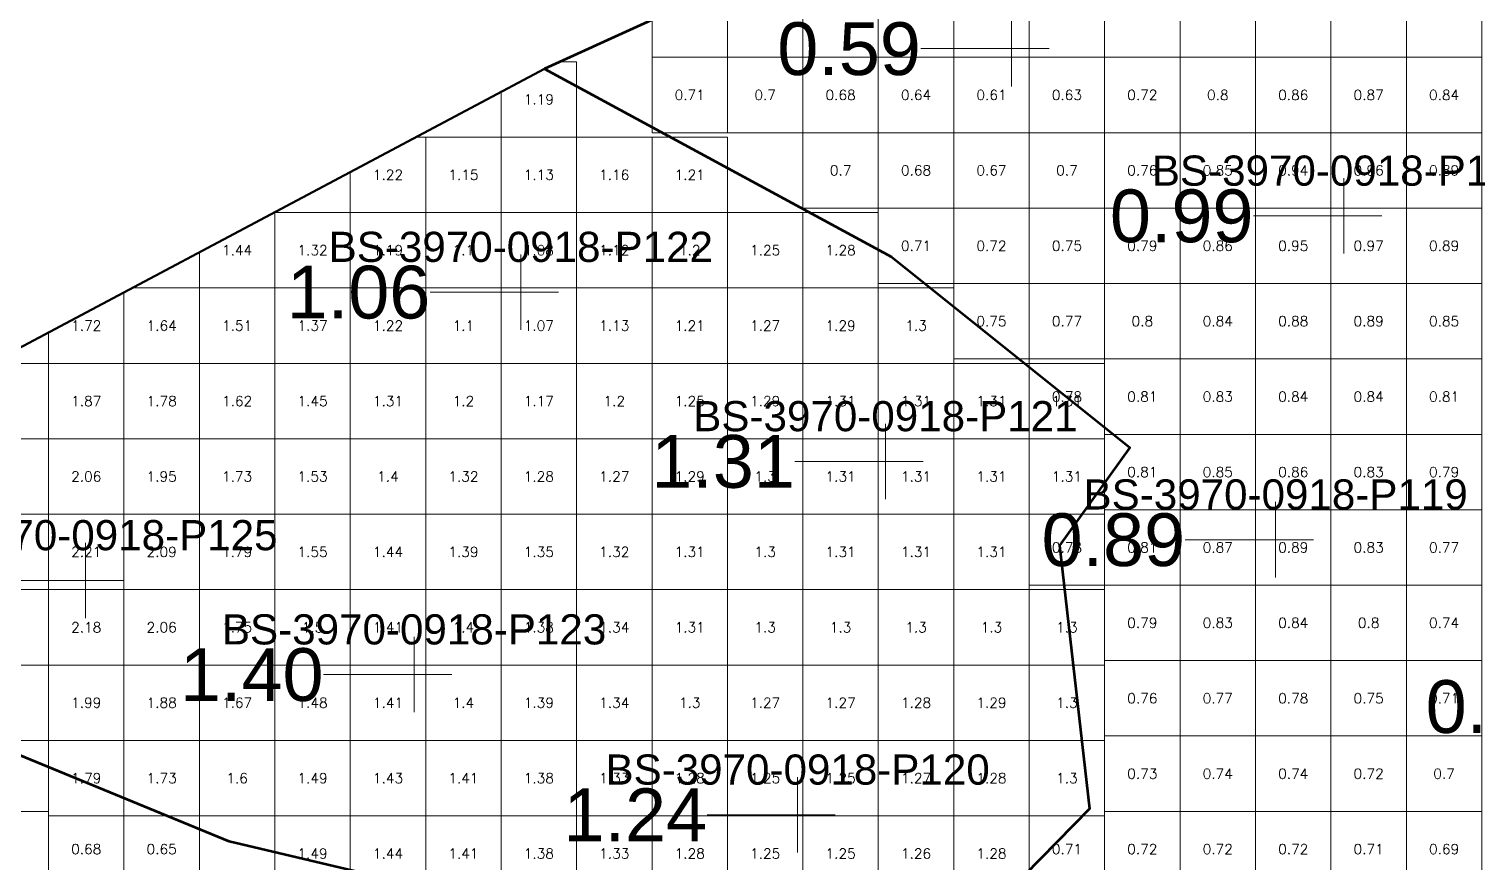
# Model space of a CAD drawing. Header units: inches. Extents: x 469759 to 470079, y 4349683 to 4349873.
# Drawn here: x 469878.04 to 469897.24, y 4349748.77 to 4349759.82 of the extents above; entities that cross this region are included whole.
import ezdxf
from ezdxf.enums import TextEntityAlignment as Align

# ---------------------------------------------------------------- set-up
doc = ezdxf.new("R2010")
doc.units = ezdxf.units.IN
doc.header["$MEASUREMENT"] = 0
for name, color, linetype, lineweight in [('点', 7, 'Continuous', 0), ('爆区方格网', 7, 'Continuous', 0), ('线条', 7, 'Continuous', 0), ('钻孔', 7, 'Continuous', 0)]:
    doc.layers.add(name, color=color, linetype=linetype, lineweight=lineweight)
doc.styles.add('3dmine_textStyle_1', font='txt.shx', dxfattribs={"height": 1, "bigfont": 'gbcbig.shx'})
doc.styles.add('3dmine_textStyle_2', font='arial.ttf', dxfattribs={"height": 1})

msp = doc.modelspace()

# ---------------------------------------------------------------- hatches: boundary and pattern name
at = {"layer": '钻孔', "linetype": 'Continuous', "lineweight": 0, "true_color": 0x00ffff, "extrusion": (0, 1, 0)}
for points in [[(-469892.068, 3959.511), (-469891.068, 3959.511), (-469891.068, 3972.511), (-469892.068, 3972.511)], [(-469896.477, 3959.593), (-469895.477, 3959.593), (-469895.477, 3972.593), (-469896.477, 3972.593)], [(-469895.571, 3959.65), (-469894.571, 3959.65), (-469894.571, 3972.65), (-469895.571, 3972.65)]]:
    msp.add_hatch(color=4, dxfattribs=at).paths.add_polyline_path(points, flags=0)
at = {"layer": '钻孔', "linetype": 'Continuous', "lineweight": 0, "true_color": 0x0000ff, "extrusion": (0, 1, 0)}
for points in [[(-469885.565, 3960.354), (-469884.565, 3960.354), (-469884.565, 3972.354), (-469885.565, 3972.354)], [(-469890.398, 3959.535), (-469889.398, 3959.535), (-469889.398, 3972.535), (-469890.398, 3972.535)], [(-469884.15, 3959.503), (-469883.15, 3959.503), (-469883.15, 3972.503), (-469884.15, 3972.503)], [(-469889.234, 3959.669), (-469888.234, 3959.669), (-469888.234, 3972.669), (-469889.234, 3972.669)]]:
    msp.add_hatch(color=5, dxfattribs=at).paths.add_polyline_path(points, flags=0)
at = {"layer": '钻孔', "linetype": 'Continuous', "lineweight": 0, "extrusion": (0, 1, 0)}
msp.add_hatch(color=5, dxfattribs=at).paths.add_polyline_path([(-469879.793, 3959.505), (-469878.793, 3959.505), (-469878.793, 3972.505), (-469879.793, 3972.505)], flags=0)

# ---------------------------------------------------------------- linework, layer by layer
at = {"color": 5, "linetype": 'Continuous', "lineweight": 53, "elevation": 3966.246}
msp.add_lwpolyline([(469900.052, 4349766.199), (469884.88, 4349759.29), (469889.478, 4349756.794), (469892.637, 4349754.266), (469891.705, 4349752.968), (469892.104, 4349749.476), (469890.375, 4349747.712), (469887.283, 4349746.98), (469882.661, 4349748.577), (469880.7, 4349749.043), (469877.541, 4349750.341)], dxfattribs=at)
at = {"color": 5, "linetype": 'Continuous', "lineweight": 50, "elevation": 3966.246}
msp.add_lwpolyline([(469863.277, 4349745.916), (469865.372, 4349742.59), (469870.758, 4349742.39), (469875.513, 4349745.185), (469875.059, 4349748.364), (469877.541, 4349750.341), (469880.7, 4349749.043), (469882.661, 4349748.577), (469887.283, 4349746.98), (469890.375, 4349747.712), (469892.104, 4349749.476), (469891.705, 4349752.968), (469892.637, 4349754.266), (469889.478, 4349756.794), (469884.88, 4349759.29), (469865.757, 4349749.122), (469863.277, 4349745.916)], dxfattribs=at)
at = {"layer": '点', "color": 138, "linetype": 'Continuous', "lineweight": 0, "true_color": 0x004c4c}
for points, elevation in [([(469891.068, 4349759.056), (469891.068, 4349760.056)], 3972.511), ([(469891.568, 4349759.556), (469890.568, 4349759.556)], 3972.511), ([(469895.477, 4349756.839), (469895.477, 4349757.839)], 3972.593), ([(469895.977, 4349757.339), (469894.977, 4349757.339)], 3972.593), ([(469884.565, 4349755.828), (469884.565, 4349756.828)], 3972.354), ([(469885.065, 4349756.328), (469884.065, 4349756.328)], 3972.354), ([(469889.398, 4349753.583), (469889.398, 4349754.583)], 3972.535), ([(469889.898, 4349754.083), (469888.898, 4349754.083)], 3972.535), ([(469894.571, 4349752.545), (469894.571, 4349753.545)], 3972.65), ([(469895.071, 4349753.045), (469894.071, 4349753.045)], 3972.65), ([(469883.15, 4349750.756), (469883.15, 4349751.756)], 3972.503), ([(469883.65, 4349751.256), (469882.65, 4349751.256)], 3972.503), ([(469888.234, 4349748.897), (469888.234, 4349749.897)], 3972.669), ([(469888.734, 4349749.397), (469887.734, 4349749.397)], 3972.669)]:
    msp.add_lwpolyline(points, dxfattribs=dict(at, elevation=elevation))
at = {"layer": '点', "color": 5, "linetype": 'Continuous', "lineweight": 0, "elevation": 3972.505}
for points in [[(469878.793, 4349752.005), (469878.793, 4349753.005)], [(469879.293, 4349752.505), (469878.293, 4349752.505)]]:
    msp.add_lwpolyline(points, dxfattribs=at)
at = {"layer": '爆区方格网', "color": 4, "linetype": 'Continuous', "lineweight": 0, "true_color": 0x00ffff, "elevation": 3972.193}
for points in [[(469887.304, 4349759.442), (469886.304, 4349759.442), (469886.304, 4349759.938), (469887.304, 4349760.394), (469887.304, 4349759.442)], [(469888.304, 4349759.442), (469887.304, 4349759.442), (469887.304, 4349760.394), (469887.409, 4349760.442), (469888.304, 4349760.442), (469888.304, 4349759.442)], [(469889.304, 4349759.442), (469888.304, 4349759.442), (469888.304, 4349760.442), (469889.304, 4349760.442), (469889.304, 4349759.442)], [(469890.304, 4349759.442), (469889.304, 4349759.442), (469889.304, 4349760.442), (469890.304, 4349760.442), (469890.304, 4349759.442)], [(469891.304, 4349759.442), (469890.304, 4349759.442), (469890.304, 4349760.442), (469891.304, 4349760.442), (469891.304, 4349759.442)], [(469892.304, 4349759.442), (469891.304, 4349759.442), (469891.304, 4349760.442), (469892.304, 4349760.442), (469892.304, 4349759.442)], [(469893.304, 4349759.442), (469892.304, 4349759.442), (469892.304, 4349760.442), (469893.304, 4349760.442), (469893.304, 4349759.442)], [(469894.304, 4349759.442), (469893.304, 4349759.442), (469893.304, 4349760.442), (469894.304, 4349760.442), (469894.304, 4349759.442)], [(469895.304, 4349759.442), (469894.304, 4349759.442), (469894.304, 4349760.442), (469895.304, 4349760.442), (469895.304, 4349759.442)], [(469896.304, 4349759.442), (469895.304, 4349759.442), (469895.304, 4349760.442), (469896.304, 4349760.442), (469896.304, 4349759.442)], [(469897.304, 4349759.442), (469896.304, 4349759.442), (469896.304, 4349760.442), (469897.304, 4349760.442), (469897.304, 4349759.442)], [(469887.304, 4349758.442), (469886.304, 4349758.442), (469886.304, 4349759.442), (469887.304, 4349759.442), (469887.304, 4349758.442)], [(469888.304, 4349758.442), (469887.304, 4349758.442), (469887.304, 4349759.442), (469888.304, 4349759.442), (469888.304, 4349758.442)], [(469889.304, 4349758.442), (469888.304, 4349758.442), (469888.304, 4349759.442), (469889.304, 4349759.442), (469889.304, 4349758.442)], [(469890.304, 4349758.442), (469889.304, 4349758.442), (469889.304, 4349759.442), (469890.304, 4349759.442), (469890.304, 4349758.442)], [(469891.304, 4349758.442), (469890.304, 4349758.442), (469890.304, 4349759.442), (469891.304, 4349759.442), (469891.304, 4349758.442)], [(469892.304, 4349758.442), (469891.304, 4349758.442), (469891.304, 4349759.442), (469892.304, 4349759.442), (469892.304, 4349758.442)], [(469893.304, 4349758.442), (469892.304, 4349758.442), (469892.304, 4349759.442), (469893.304, 4349759.442), (469893.304, 4349758.442)], [(469894.304, 4349758.442), (469893.304, 4349758.442), (469893.304, 4349759.442), (469894.304, 4349759.442), (469894.304, 4349758.442)], [(469895.304, 4349758.442), (469894.304, 4349758.442), (469894.304, 4349759.442), (469895.304, 4349759.442), (469895.304, 4349758.442)], [(469896.304, 4349758.442), (469895.304, 4349758.442), (469895.304, 4349759.442), (469896.304, 4349759.442), (469896.304, 4349758.442)], [(469897.304, 4349758.442), (469896.304, 4349758.442), (469896.304, 4349759.442), (469897.304, 4349759.442), (469897.304, 4349758.442)], [(469889.304, 4349757.442), (469888.304, 4349757.442), (469888.304, 4349758.442), (469889.304, 4349758.442), (469889.304, 4349757.442)], [(469890.304, 4349757.442), (469889.304, 4349757.442), (469889.304, 4349758.442), (469890.304, 4349758.442), (469890.304, 4349757.442)], [(469891.304, 4349757.442), (469890.304, 4349757.442), (469890.304, 4349758.442), (469891.304, 4349758.442), (469891.304, 4349757.442)], [(469892.304, 4349757.442), (469891.304, 4349757.442), (469891.304, 4349758.442), (469892.304, 4349758.442), (469892.304, 4349757.442)], [(469893.304, 4349757.442), (469892.304, 4349757.442), (469892.304, 4349758.442), (469893.304, 4349758.442), (469893.304, 4349757.442)], [(469894.304, 4349757.442), (469893.304, 4349757.442), (469893.304, 4349758.442), (469894.304, 4349758.442), (469894.304, 4349757.442)], [(469895.304, 4349757.442), (469894.304, 4349757.442), (469894.304, 4349758.442), (469895.304, 4349758.442), (469895.304, 4349757.442)], [(469896.304, 4349757.442), (469895.304, 4349757.442), (469895.304, 4349758.442), (469896.304, 4349758.442), (469896.304, 4349757.442)], [(469897.304, 4349757.442), (469896.304, 4349757.442), (469896.304, 4349758.442), (469897.304, 4349758.442), (469897.304, 4349757.442)], [(469890.304, 4349756.442), (469889.304, 4349756.442), (469889.304, 4349757.442), (469890.304, 4349757.442), (469890.304, 4349756.442)], [(469891.304, 4349756.442), (469890.304, 4349756.442), (469890.304, 4349757.442), (469891.304, 4349757.442), (469891.304, 4349756.442)], [(469892.304, 4349756.442), (469891.304, 4349756.442), (469891.304, 4349757.442), (469892.304, 4349757.442), (469892.304, 4349756.442)], [(469893.304, 4349756.442), (469892.304, 4349756.442), (469892.304, 4349757.442), (469893.304, 4349757.442), (469893.304, 4349756.442)], [(469894.304, 4349756.442), (469893.304, 4349756.442), (469893.304, 4349757.442), (469894.304, 4349757.442), (469894.304, 4349756.442)], [(469895.304, 4349756.442), (469894.304, 4349756.442), (469894.304, 4349757.442), (469895.304, 4349757.442), (469895.304, 4349756.442)], [(469896.304, 4349756.442), (469895.304, 4349756.442), (469895.304, 4349757.442), (469896.304, 4349757.442), (469896.304, 4349756.442)], [(469897.304, 4349756.442), (469896.304, 4349756.442), (469896.304, 4349757.442), (469897.304, 4349757.442), (469897.304, 4349756.442)], [(469891.304, 4349755.442), (469890.304, 4349755.442), (469890.304, 4349756.442), (469891.304, 4349756.442), (469891.304, 4349755.442)], [(469892.304, 4349755.442), (469891.304, 4349755.442), (469891.304, 4349756.442), (469892.304, 4349756.442), (469892.304, 4349755.442)], [(469893.304, 4349755.442), (469892.304, 4349755.442), (469892.304, 4349756.442), (469893.304, 4349756.442), (469893.304, 4349755.442)], [(469894.304, 4349755.442), (469893.304, 4349755.442), (469893.304, 4349756.442), (469894.304, 4349756.442), (469894.304, 4349755.442)], [(469895.304, 4349755.442), (469894.304, 4349755.442), (469894.304, 4349756.442), (469895.304, 4349756.442), (469895.304, 4349755.442)], [(469896.304, 4349755.442), (469895.304, 4349755.442), (469895.304, 4349756.442), (469896.304, 4349756.442), (469896.304, 4349755.442)], [(469897.304, 4349755.442), (469896.304, 4349755.442), (469896.304, 4349756.442), (469897.304, 4349756.442), (469897.304, 4349755.442)], [(469892.304, 4349755.383), (469891.304, 4349755.383), (469891.304, 4349755.442), (469892.304, 4349755.442), (469892.304, 4349755.383)], [(469893.304, 4349754.442), (469892.304, 4349754.442), (469892.304, 4349755.442), (469893.304, 4349755.442), (469893.304, 4349754.442)], [(469894.304, 4349754.442), (469893.304, 4349754.442), (469893.304, 4349755.442), (469894.304, 4349755.442), (469894.304, 4349754.442)], [(469895.304, 4349754.442), (469894.304, 4349754.442), (469894.304, 4349755.442), (469895.304, 4349755.442), (469895.304, 4349754.442)], [(469896.304, 4349754.442), (469895.304, 4349754.442), (469895.304, 4349755.442), (469896.304, 4349755.442), (469896.304, 4349754.442)], [(469897.304, 4349754.442), (469896.304, 4349754.442), (469896.304, 4349755.442), (469897.304, 4349755.442), (469897.304, 4349754.442)], [(469893.304, 4349753.442), (469892.304, 4349753.442), (469892.304, 4349754.383), (469892.304, 4349754.442), (469893.304, 4349754.442), (469893.304, 4349753.442)], [(469894.304, 4349753.442), (469893.304, 4349753.442), (469893.304, 4349754.442), (469894.304, 4349754.442), (469894.304, 4349753.442)], [(469895.304, 4349753.442), (469894.304, 4349753.442), (469894.304, 4349754.442), (469895.304, 4349754.442), (469895.304, 4349753.442)], [(469896.304, 4349753.442), (469895.304, 4349753.442), (469895.304, 4349754.442), (469896.304, 4349754.442), (469896.304, 4349753.442)], [(469897.304, 4349753.442), (469896.304, 4349753.442), (469896.304, 4349754.442), (469897.304, 4349754.442), (469897.304, 4349753.442)], [(469893.304, 4349752.442), (469892.304, 4349752.442), (469892.304, 4349753.383), (469892.304, 4349753.442), (469893.304, 4349753.442), (469893.304, 4349752.442)], [(469894.304, 4349752.442), (469893.304, 4349752.442), (469893.304, 4349753.442), (469894.304, 4349753.442), (469894.304, 4349752.442)], [(469895.304, 4349752.442), (469894.304, 4349752.442), (469894.304, 4349753.442), (469895.304, 4349753.442), (469895.304, 4349752.442)], [(469896.304, 4349752.442), (469895.304, 4349752.442), (469895.304, 4349753.442), (469896.304, 4349753.442), (469896.304, 4349752.442)], [(469897.304, 4349752.442), (469896.304, 4349752.442), (469896.304, 4349753.442), (469897.304, 4349753.442), (469897.304, 4349752.442)], [(469892.304, 4349752.442), (469891.304, 4349752.442), (469891.304, 4349753.383), (469892.304, 4349753.383), (469892.304, 4349752.442)], [(469893.304, 4349751.442), (469892.304, 4349751.442), (469892.304, 4349752.442), (469893.304, 4349752.442), (469893.304, 4349751.442)], [(469894.304, 4349751.442), (469893.304, 4349751.442), (469893.304, 4349752.442), (469894.304, 4349752.442), (469894.304, 4349751.442)], [(469895.304, 4349751.442), (469894.304, 4349751.442), (469894.304, 4349752.442), (469895.304, 4349752.442), (469895.304, 4349751.442)], [(469896.304, 4349751.442), (469895.304, 4349751.442), (469895.304, 4349752.442), (469896.304, 4349752.442), (469896.304, 4349751.442)], [(469897.304, 4349751.442), (469896.304, 4349751.442), (469896.304, 4349752.442), (469897.304, 4349752.442), (469897.304, 4349751.442)], [(469893.304, 4349750.442), (469892.304, 4349750.442), (469892.304, 4349751.383), (469892.304, 4349751.442), (469893.304, 4349751.442), (469893.304, 4349750.442)], [(469894.304, 4349750.442), (469893.304, 4349750.442), (469893.304, 4349751.442), (469894.304, 4349751.442), (469894.304, 4349750.442)], [(469895.304, 4349750.442), (469894.304, 4349750.442), (469894.304, 4349751.442), (469895.304, 4349751.442), (469895.304, 4349750.442)], [(469896.304, 4349750.442), (469895.304, 4349750.442), (469895.304, 4349751.442), (469896.304, 4349751.442), (469896.304, 4349750.442)], [(469897.304, 4349750.442), (469896.304, 4349750.442), (469896.304, 4349751.442), (469897.304, 4349751.442), (469897.304, 4349750.442)], [(469893.304, 4349749.442), (469892.304, 4349749.442), (469892.304, 4349750.383), (469892.304, 4349750.442), (469893.304, 4349750.442), (469893.304, 4349749.442)], [(469894.304, 4349749.442), (469893.304, 4349749.442), (469893.304, 4349750.442), (469894.304, 4349750.442), (469894.304, 4349749.442)], [(469895.304, 4349749.442), (469894.304, 4349749.442), (469894.304, 4349750.442), (469895.304, 4349750.442), (469895.304, 4349749.442)], [(469896.304, 4349749.442), (469895.304, 4349749.442), (469895.304, 4349750.442), (469896.304, 4349750.442), (469896.304, 4349749.442)], [(469897.304, 4349749.442), (469896.304, 4349749.442), (469896.304, 4349750.442), (469897.304, 4349750.442), (469897.304, 4349749.442)], [(469892.304, 4349748.442), (469891.304, 4349748.442), (469891.304, 4349749.383), (469892.304, 4349749.383), (469892.304, 4349748.442)], [(469893.304, 4349748.442), (469892.304, 4349748.442), (469892.304, 4349749.383), (469892.304, 4349749.442), (469893.304, 4349749.442), (469893.304, 4349748.442)], [(469894.304, 4349748.442), (469893.304, 4349748.442), (469893.304, 4349749.442), (469894.304, 4349749.442), (469894.304, 4349748.442)], [(469895.304, 4349748.442), (469894.304, 4349748.442), (469894.304, 4349749.442), (469895.304, 4349749.442), (469895.304, 4349748.442)], [(469896.304, 4349748.442), (469895.304, 4349748.442), (469895.304, 4349749.442), (469896.304, 4349749.442), (469896.304, 4349748.442)], [(469897.304, 4349748.442), (469896.304, 4349748.442), (469896.304, 4349749.442), (469897.304, 4349749.442), (469897.304, 4349748.442)]]:
    msp.add_lwpolyline(points, dxfattribs=at)
at = {"layer": '爆区方格网', "color": 5, "linetype": 'Continuous', "lineweight": 0, "true_color": 0x0000ff, "elevation": 3972.334}
for points in [[(469885.304, 4349758.383), (469884.304, 4349758.383), (469884.304, 4349758.984), (469884.88, 4349759.29), (469885.084, 4349759.383), (469885.304, 4349759.383), (469885.304, 4349758.383)], [(469883.304, 4349757.383), (469882.304, 4349757.383), (469882.304, 4349757.92), (469883.174, 4349758.383), (469883.304, 4349758.383), (469883.304, 4349757.383)], [(469884.304, 4349757.383), (469883.304, 4349757.383), (469883.304, 4349758.383), (469884.304, 4349758.383), (469884.304, 4349757.383)], [(469885.304, 4349757.383), (469884.304, 4349757.383), (469884.304, 4349758.383), (469885.304, 4349758.383), (469885.304, 4349757.383)], [(469886.304, 4349757.383), (469885.304, 4349757.383), (469885.304, 4349758.383), (469886.304, 4349758.383), (469886.304, 4349757.383)], [(469887.304, 4349757.383), (469886.304, 4349757.383), (469886.304, 4349758.383), (469887.304, 4349758.383), (469887.304, 4349757.383)], [(469881.304, 4349756.383), (469880.304, 4349756.383), (469880.304, 4349756.857), (469881.293, 4349757.383), (469881.304, 4349757.383), (469881.304, 4349756.383)], [(469882.304, 4349756.383), (469881.304, 4349756.383), (469881.304, 4349757.383), (469882.304, 4349757.383), (469882.304, 4349756.383)], [(469883.304, 4349756.383), (469882.304, 4349756.383), (469882.304, 4349757.383), (469883.304, 4349757.383), (469883.304, 4349756.383)], [(469884.304, 4349756.383), (469883.304, 4349756.383), (469883.304, 4349757.383), (469884.304, 4349757.383), (469884.304, 4349756.383)], [(469885.304, 4349756.383), (469884.304, 4349756.383), (469884.304, 4349757.383), (469885.304, 4349757.383), (469885.304, 4349756.383)], [(469886.304, 4349756.383), (469885.304, 4349756.383), (469885.304, 4349757.383), (469886.304, 4349757.383), (469886.304, 4349756.383)], [(469887.304, 4349756.383), (469886.304, 4349756.383), (469886.304, 4349757.383), (469887.304, 4349757.383), (469887.304, 4349756.383)], [(469888.304, 4349756.383), (469887.304, 4349756.383), (469887.304, 4349757.383), (469888.304, 4349757.383), (469888.304, 4349756.383)], [(469889.304, 4349756.383), (469888.304, 4349756.383), (469888.304, 4349757.383), (469889.304, 4349757.383), (469889.304, 4349756.383)], [(469882.304, 4349755.383), (469881.304, 4349755.383), (469881.304, 4349756.383), (469882.304, 4349756.383), (469882.304, 4349755.383)], [(469883.304, 4349755.383), (469882.304, 4349755.383), (469882.304, 4349756.383), (469883.304, 4349756.383), (469883.304, 4349755.383)], [(469884.304, 4349755.383), (469883.304, 4349755.383), (469883.304, 4349756.383), (469884.304, 4349756.383), (469884.304, 4349755.383)], [(469885.304, 4349755.383), (469884.304, 4349755.383), (469884.304, 4349756.383), (469885.304, 4349756.383), (469885.304, 4349755.383)], [(469886.304, 4349755.383), (469885.304, 4349755.383), (469885.304, 4349756.383), (469886.304, 4349756.383), (469886.304, 4349755.383)], [(469887.304, 4349755.383), (469886.304, 4349755.383), (469886.304, 4349756.383), (469887.304, 4349756.383), (469887.304, 4349755.383)], [(469888.304, 4349755.383), (469887.304, 4349755.383), (469887.304, 4349756.383), (469888.304, 4349756.383), (469888.304, 4349755.383)], [(469889.304, 4349755.383), (469888.304, 4349755.383), (469888.304, 4349756.383), (469889.304, 4349756.383), (469889.304, 4349755.383)], [(469890.304, 4349755.383), (469889.304, 4349755.383), (469889.304, 4349756.383), (469890.304, 4349756.383), (469890.304, 4349755.383)], [(469884.304, 4349754.383), (469883.304, 4349754.383), (469883.304, 4349755.383), (469884.304, 4349755.383), (469884.304, 4349754.383)], [(469885.304, 4349754.383), (469884.304, 4349754.383), (469884.304, 4349755.383), (469885.304, 4349755.383), (469885.304, 4349754.383)], [(469886.304, 4349754.383), (469885.304, 4349754.383), (469885.304, 4349755.383), (469886.304, 4349755.383), (469886.304, 4349754.383)], [(469887.304, 4349754.383), (469886.304, 4349754.383), (469886.304, 4349755.383), (469887.304, 4349755.383), (469887.304, 4349754.383)], [(469888.304, 4349754.383), (469887.304, 4349754.383), (469887.304, 4349755.383), (469888.304, 4349755.383), (469888.304, 4349754.383)], [(469889.304, 4349754.383), (469888.304, 4349754.383), (469888.304, 4349755.383), (469889.304, 4349755.383), (469889.304, 4349754.383)], [(469890.304, 4349754.383), (469889.304, 4349754.383), (469889.304, 4349755.383), (469890.304, 4349755.383), (469890.304, 4349754.383)], [(469891.304, 4349754.383), (469890.304, 4349754.383), (469890.304, 4349755.383), (469891.304, 4349755.383), (469891.304, 4349754.383)], [(469892.304, 4349754.383), (469891.304, 4349754.383), (469891.304, 4349755.383), (469892.304, 4349755.383), (469892.304, 4349754.383)], [(469884.304, 4349753.383), (469883.304, 4349753.383), (469883.304, 4349754.383), (469884.304, 4349754.383), (469884.304, 4349753.383)], [(469885.304, 4349753.383), (469884.304, 4349753.383), (469884.304, 4349754.383), (469885.304, 4349754.383), (469885.304, 4349753.383)], [(469886.304, 4349753.383), (469885.304, 4349753.383), (469885.304, 4349754.383), (469886.304, 4349754.383), (469886.304, 4349753.383)], [(469887.304, 4349753.383), (469886.304, 4349753.383), (469886.304, 4349754.383), (469887.304, 4349754.383), (469887.304, 4349753.383)], [(469888.304, 4349753.383), (469887.304, 4349753.383), (469887.304, 4349754.383), (469888.304, 4349754.383), (469888.304, 4349753.383)], [(469889.304, 4349753.383), (469888.304, 4349753.383), (469888.304, 4349754.383), (469889.304, 4349754.383), (469889.304, 4349753.383)], [(469890.304, 4349753.383), (469889.304, 4349753.383), (469889.304, 4349754.383), (469890.304, 4349754.383), (469890.304, 4349753.383)], [(469891.304, 4349753.383), (469890.304, 4349753.383), (469890.304, 4349754.383), (469891.304, 4349754.383), (469891.304, 4349753.383)], [(469892.304, 4349753.383), (469891.304, 4349753.383), (469891.304, 4349754.383), (469892.304, 4349754.383), (469892.304, 4349753.383)], [(469884.304, 4349752.383), (469883.304, 4349752.383), (469883.304, 4349753.383), (469884.304, 4349753.383), (469884.304, 4349752.383)], [(469885.304, 4349752.383), (469884.304, 4349752.383), (469884.304, 4349753.383), (469885.304, 4349753.383), (469885.304, 4349752.383)], [(469886.304, 4349752.383), (469885.304, 4349752.383), (469885.304, 4349753.383), (469886.304, 4349753.383), (469886.304, 4349752.383)], [(469887.304, 4349752.383), (469886.304, 4349752.383), (469886.304, 4349753.383), (469887.304, 4349753.383), (469887.304, 4349752.383)], [(469888.304, 4349752.383), (469887.304, 4349752.383), (469887.304, 4349753.383), (469888.304, 4349753.383), (469888.304, 4349752.383)], [(469889.304, 4349752.383), (469888.304, 4349752.383), (469888.304, 4349753.383), (469889.304, 4349753.383), (469889.304, 4349752.383)], [(469890.304, 4349752.383), (469889.304, 4349752.383), (469889.304, 4349753.383), (469890.304, 4349753.383), (469890.304, 4349752.383)], [(469891.304, 4349752.383), (469890.304, 4349752.383), (469890.304, 4349753.383), (469891.304, 4349753.383), (469891.304, 4349752.383)], [(469884.304, 4349751.383), (469883.304, 4349751.383), (469883.304, 4349752.383), (469884.304, 4349752.383), (469884.304, 4349751.383)], [(469885.304, 4349751.383), (469884.304, 4349751.383), (469884.304, 4349752.383), (469885.304, 4349752.383), (469885.304, 4349751.383)], [(469886.304, 4349751.383), (469885.304, 4349751.383), (469885.304, 4349752.383), (469886.304, 4349752.383), (469886.304, 4349751.383)], [(469887.304, 4349751.383), (469886.304, 4349751.383), (469886.304, 4349752.383), (469887.304, 4349752.383), (469887.304, 4349751.383)], [(469888.304, 4349751.383), (469887.304, 4349751.383), (469887.304, 4349752.383), (469888.304, 4349752.383), (469888.304, 4349751.383)], [(469889.304, 4349751.383), (469888.304, 4349751.383), (469888.304, 4349752.383), (469889.304, 4349752.383), (469889.304, 4349751.383)], [(469890.304, 4349751.383), (469889.304, 4349751.383), (469889.304, 4349752.383), (469890.304, 4349752.383), (469890.304, 4349751.383)], [(469891.304, 4349751.383), (469890.304, 4349751.383), (469890.304, 4349752.383), (469891.304, 4349752.383), (469891.304, 4349751.383)], [(469892.304, 4349751.383), (469891.304, 4349751.383), (469891.304, 4349752.383), (469892.304, 4349752.383), (469892.304, 4349751.383)], [(469883.304, 4349750.383), (469882.304, 4349750.383), (469882.304, 4349751.383), (469883.304, 4349751.383), (469883.304, 4349750.383)], [(469884.304, 4349750.383), (469883.304, 4349750.383), (469883.304, 4349751.383), (469884.304, 4349751.383), (469884.304, 4349750.383)], [(469885.304, 4349750.383), (469884.304, 4349750.383), (469884.304, 4349751.383), (469885.304, 4349751.383), (469885.304, 4349750.383)], [(469886.304, 4349750.383), (469885.304, 4349750.383), (469885.304, 4349751.383), (469886.304, 4349751.383), (469886.304, 4349750.383)], [(469887.304, 4349750.383), (469886.304, 4349750.383), (469886.304, 4349751.383), (469887.304, 4349751.383), (469887.304, 4349750.383)], [(469888.304, 4349750.383), (469887.304, 4349750.383), (469887.304, 4349751.383), (469888.304, 4349751.383), (469888.304, 4349750.383)], [(469889.304, 4349750.383), (469888.304, 4349750.383), (469888.304, 4349751.383), (469889.304, 4349751.383), (469889.304, 4349750.383)], [(469890.304, 4349750.383), (469889.304, 4349750.383), (469889.304, 4349751.383), (469890.304, 4349751.383), (469890.304, 4349750.383)], [(469891.304, 4349750.383), (469890.304, 4349750.383), (469890.304, 4349751.383), (469891.304, 4349751.383), (469891.304, 4349750.383)], [(469892.304, 4349750.383), (469891.304, 4349750.383), (469891.304, 4349751.383), (469892.304, 4349751.383), (469892.304, 4349750.383)], [(469883.304, 4349749.383), (469882.304, 4349749.383), (469882.304, 4349750.383), (469883.304, 4349750.383), (469883.304, 4349749.383)], [(469884.304, 4349749.383), (469883.304, 4349749.383), (469883.304, 4349750.383), (469884.304, 4349750.383), (469884.304, 4349749.383)], [(469885.304, 4349749.383), (469884.304, 4349749.383), (469884.304, 4349750.383), (469885.304, 4349750.383), (469885.304, 4349749.383)], [(469886.304, 4349749.383), (469885.304, 4349749.383), (469885.304, 4349750.383), (469886.304, 4349750.383), (469886.304, 4349749.383)], [(469887.304, 4349749.383), (469886.304, 4349749.383), (469886.304, 4349750.383), (469887.304, 4349750.383), (469887.304, 4349749.383)], [(469888.304, 4349749.383), (469887.304, 4349749.383), (469887.304, 4349750.383), (469888.304, 4349750.383), (469888.304, 4349749.383)], [(469889.304, 4349749.383), (469888.304, 4349749.383), (469888.304, 4349750.383), (469889.304, 4349750.383), (469889.304, 4349749.383)], [(469890.304, 4349749.383), (469889.304, 4349749.383), (469889.304, 4349750.383), (469890.304, 4349750.383), (469890.304, 4349749.383)], [(469891.304, 4349749.383), (469890.304, 4349749.383), (469890.304, 4349750.383), (469891.304, 4349750.383), (469891.304, 4349749.383)], [(469892.304, 4349749.383), (469891.304, 4349749.383), (469891.304, 4349750.383), (469892.304, 4349750.383), (469892.304, 4349749.383)], [(469883.304, 4349748.383), (469882.304, 4349748.383), (469882.304, 4349749.383), (469883.304, 4349749.383), (469883.304, 4349748.383)], [(469884.304, 4349748.383), (469883.304, 4349748.383), (469883.304, 4349749.383), (469884.304, 4349749.383), (469884.304, 4349748.383)], [(469885.304, 4349748.383), (469884.304, 4349748.383), (469884.304, 4349749.383), (469885.304, 4349749.383), (469885.304, 4349748.383)], [(469886.304, 4349748.383), (469885.304, 4349748.383), (469885.304, 4349749.383), (469886.304, 4349749.383), (469886.304, 4349748.383)], [(469887.304, 4349748.383), (469886.304, 4349748.383), (469886.304, 4349749.383), (469887.304, 4349749.383), (469887.304, 4349748.383)], [(469888.304, 4349748.383), (469887.304, 4349748.383), (469887.304, 4349749.383), (469888.304, 4349749.383), (469888.304, 4349748.383)], [(469889.304, 4349748.383), (469888.304, 4349748.383), (469888.304, 4349749.383), (469889.304, 4349749.383), (469889.304, 4349748.383)], [(469890.304, 4349748.383), (469889.304, 4349748.383), (469889.304, 4349749.383), (469890.304, 4349749.383), (469890.304, 4349748.383)], [(469891.304, 4349748.383), (469890.304, 4349748.383), (469890.304, 4349749.383), (469891.304, 4349749.383), (469891.304, 4349748.383)]]:
    msp.add_lwpolyline(points, dxfattribs=at)
at = {"layer": '爆区方格网', "color": 5, "linetype": 'Continuous', "lineweight": 0}
for points, elevation in [([(469879.304, 4349755.383), (469878.304, 4349755.383), (469878.304, 4349755.793), (469879.304, 4349756.325), (469879.304, 4349755.383)], 3972.334), ([(469880.304, 4349755.383), (469879.304, 4349755.383), (469879.304, 4349756.325), (469879.412, 4349756.383), (469880.304, 4349756.383), (469880.304, 4349755.383)], 3972.334), ([(469881.304, 4349755.383), (469880.304, 4349755.383), (469880.304, 4349756.383), (469881.304, 4349756.383), (469881.304, 4349755.383)], 3972.334), ([(469878.304, 4349754.383), (469877.304, 4349754.383), (469877.304, 4349755.262), (469877.532, 4349755.383), (469878.304, 4349755.383), (469878.304, 4349754.383)], 3972.334), ([(469879.304, 4349754.383), (469878.304, 4349754.383), (469878.304, 4349755.383), (469879.304, 4349755.383), (469879.304, 4349754.383)], 3972.334), ([(469880.304, 4349754.383), (469879.304, 4349754.383), (469879.304, 4349755.383), (469880.304, 4349755.383), (469880.304, 4349754.383)], 3972.334), ([(469881.304, 4349754.383), (469880.304, 4349754.383), (469880.304, 4349755.383), (469881.304, 4349755.383), (469881.304, 4349754.383)], 3972.334), ([(469882.304, 4349754.383), (469881.304, 4349754.383), (469881.304, 4349755.383), (469882.304, 4349755.383), (469882.304, 4349754.383)], 3972.334), ([(469883.304, 4349754.383), (469882.304, 4349754.383), (469882.304, 4349755.383), (469883.304, 4349755.383), (469883.304, 4349754.383)], 3972.334), ([(469878.304, 4349753.383), (469877.304, 4349753.383), (469877.304, 4349754.383), (469878.304, 4349754.383), (469878.304, 4349753.383)], 3972.334), ([(469879.304, 4349753.383), (469878.304, 4349753.383), (469878.304, 4349754.383), (469879.304, 4349754.383), (469879.304, 4349753.383)], 3972.334), ([(469880.304, 4349753.383), (469879.304, 4349753.383), (469879.304, 4349754.383), (469880.304, 4349754.383), (469880.304, 4349753.383)], 3972.334), ([(469881.304, 4349753.383), (469880.304, 4349753.383), (469880.304, 4349754.383), (469881.304, 4349754.383), (469881.304, 4349753.383)], 3972.334), ([(469882.304, 4349753.383), (469881.304, 4349753.383), (469881.304, 4349754.383), (469882.304, 4349754.383), (469882.304, 4349753.383)], 3972.334), ([(469883.304, 4349753.383), (469882.304, 4349753.383), (469882.304, 4349754.383), (469883.304, 4349754.383), (469883.304, 4349753.383)], 3972.334), ([(469878.304, 4349752.383), (469877.304, 4349752.383), (469877.304, 4349753.383), (469878.304, 4349753.383), (469878.304, 4349752.383)], 3972.334), ([(469879.304, 4349752.383), (469878.304, 4349752.383), (469878.304, 4349753.383), (469879.304, 4349753.383), (469879.304, 4349752.383)], 3972.334), ([(469880.304, 4349752.383), (469879.304, 4349752.383), (469879.304, 4349753.383), (469880.304, 4349753.383), (469880.304, 4349752.383)], 3972.334), ([(469881.304, 4349752.383), (469880.304, 4349752.383), (469880.304, 4349753.383), (469881.304, 4349753.383), (469881.304, 4349752.383)], 3972.334), ([(469882.304, 4349752.383), (469881.304, 4349752.383), (469881.304, 4349753.383), (469882.304, 4349753.383), (469882.304, 4349752.383)], 3972.334), ([(469883.304, 4349752.383), (469882.304, 4349752.383), (469882.304, 4349753.383), (469883.304, 4349753.383), (469883.304, 4349752.383)], 3972.334), ([(469878.304, 4349751.383), (469877.304, 4349751.383), (469877.304, 4349752.383), (469878.304, 4349752.383), (469878.304, 4349751.383)], 3972.334), ([(469879.304, 4349751.383), (469878.304, 4349751.383), (469878.304, 4349752.383), (469879.304, 4349752.383), (469879.304, 4349751.383)], 3972.334), ([(469880.304, 4349751.383), (469879.304, 4349751.383), (469879.304, 4349752.383), (469880.304, 4349752.383), (469880.304, 4349751.383)], 3972.334), ([(469881.304, 4349751.383), (469880.304, 4349751.383), (469880.304, 4349752.383), (469881.304, 4349752.383), (469881.304, 4349751.383)], 3972.334), ([(469882.304, 4349751.383), (469881.304, 4349751.383), (469881.304, 4349752.383), (469882.304, 4349752.383), (469882.304, 4349751.383)], 3972.334), ([(469883.304, 4349751.383), (469882.304, 4349751.383), (469882.304, 4349752.383), (469883.304, 4349752.383), (469883.304, 4349751.383)], 3972.334), ([(469878.304, 4349750.383), (469877.304, 4349750.383), (469877.304, 4349751.383), (469878.304, 4349751.383), (469878.304, 4349750.383)], 3972.334), ([(469879.304, 4349750.383), (469878.304, 4349750.383), (469878.304, 4349751.383), (469879.304, 4349751.383), (469879.304, 4349750.383)], 3972.334), ([(469880.304, 4349750.383), (469879.304, 4349750.383), (469879.304, 4349751.383), (469880.304, 4349751.383), (469880.304, 4349750.383)], 3972.334), ([(469881.304, 4349750.383), (469880.304, 4349750.383), (469880.304, 4349751.383), (469881.304, 4349751.383), (469881.304, 4349750.383)], 3972.334), ([(469882.304, 4349750.383), (469881.304, 4349750.383), (469881.304, 4349751.383), (469882.304, 4349751.383), (469882.304, 4349750.383)], 3972.334), ([(469878.304, 4349749.442), (469877.304, 4349749.442), (469877.304, 4349750.383), (469878.304, 4349750.383), (469878.304, 4349749.442)], 3972.193), ([(469879.304, 4349749.383), (469878.304, 4349749.383), (469878.304, 4349750.383), (469879.304, 4349750.383), (469879.304, 4349749.383)], 3972.334), ([(469880.304, 4349749.383), (469879.304, 4349749.383), (469879.304, 4349750.383), (469880.304, 4349750.383), (469880.304, 4349749.383)], 3972.334), ([(469881.304, 4349749.383), (469880.304, 4349749.383), (469880.304, 4349750.383), (469881.304, 4349750.383), (469881.304, 4349749.383)], 3972.334), ([(469882.304, 4349749.383), (469881.304, 4349749.383), (469881.304, 4349750.383), (469882.304, 4349750.383), (469882.304, 4349749.383)], 3972.334), ([(469878.304, 4349749.383), (469878.304, 4349748.442), (469877.304, 4349748.442), (469877.304, 4349749.383), (469877.304, 4349749.442), (469878.304, 4349749.442), (469878.304, 4349749.383)], 3972.193), ([(469879.304, 4349748.442), (469878.304, 4349748.442), (469878.304, 4349749.383), (469879.304, 4349749.383), (469879.304, 4349748.442)], 3972.193), ([(469880.304, 4349748.442), (469879.304, 4349748.442), (469879.304, 4349749.383), (469880.304, 4349749.383), (469880.304, 4349748.442)], 3972.193), ([(469882.304, 4349748.383), (469881.304, 4349748.383), (469881.304, 4349749.383), (469882.304, 4349749.383), (469882.304, 4349748.383)], 3972.334)]:
    msp.add_lwpolyline(points, dxfattribs=dict(at, elevation=elevation))
at = {"layer": '线条', "color": 138, "linetype": 'Continuous', "lineweight": 0, "true_color": 0x004c4c}
for points, elevation in [([(469891.068, 4349759.556), (469891.068, 4349759.556), (469891.068, 4349759.556)], 3972.511), ([(469895.477, 4349757.339), (469895.477, 4349757.339), (469895.477, 4349757.339)], 3972.593), ([(469884.565, 4349756.328), (469884.565, 4349756.328), (469884.565, 4349756.328)], 3972.354), ([(469889.398, 4349754.083), (469889.398, 4349754.083), (469889.398, 4349754.083)], 3972.535), ([(469894.571, 4349753.045), (469894.571, 4349753.045), (469894.571, 4349753.045)], 3972.65), ([(469883.15, 4349751.256), (469883.15, 4349751.256), (469883.15, 4349751.256)], 3972.503), ([(469888.234, 4349749.397), (469888.234, 4349749.397), (469888.234, 4349749.397)], 3972.669)]:
    msp.add_lwpolyline(points, dxfattribs=dict(at, elevation=elevation))
at = {"layer": '线条', "color": 5, "linetype": 'Continuous', "lineweight": 0, "elevation": 3972.505}
msp.add_lwpolyline([(469878.793, 4349752.505), (469878.793, 4349752.505), (469878.793, 4349752.505)], dxfattribs=at)
at = {"layer": '钻孔', "color": 4, "linetype": 'Continuous', "lineweight": 0, "true_color": 0x00ffff}
for points, elevation in [([(469891.068, 4349759.556), (469889.868, 4349759.556)], 3972.511), ([(469891.068, 4349759.556), (469889.868, 4349759.556)], 3959.511), ([(469895.477, 4349757.339), (469894.277, 4349757.339)], 3972.593), ([(469895.477, 4349757.339), (469894.277, 4349757.339)], 3959.593), ([(469894.571, 4349753.045), (469893.371, 4349753.045)], 3972.65), ([(469894.571, 4349753.045), (469893.371, 4349753.045)], 3959.65)]:
    msp.add_lwpolyline(points, dxfattribs=dict(at, elevation=elevation))
at = {"layer": '钻孔', "color": 5, "linetype": 'Continuous', "lineweight": 0, "true_color": 0x0000ff}
for points, elevation in [([(469884.565, 4349756.328), (469883.365, 4349756.328)], 3972.354), ([(469884.565, 4349756.328), (469883.365, 4349756.328)], 3960.354), ([(469889.398, 4349754.083), (469888.198, 4349754.083)], 3972.535), ([(469889.398, 4349754.083), (469888.198, 4349754.083)], 3959.535), ([(469883.15, 4349751.256), (469881.95, 4349751.256)], 3972.503), ([(469883.15, 4349751.256), (469881.95, 4349751.256)], 3959.503), ([(469888.234, 4349749.397), (469887.034, 4349749.397)], 3972.669), ([(469888.234, 4349749.397), (469887.034, 4349749.397)], 3959.669)]:
    msp.add_lwpolyline(points, dxfattribs=dict(at, elevation=elevation))
at = {"layer": '钻孔', "color": 5, "linetype": 'Continuous', "lineweight": 0}
for elevation in [3972.505, 3959.505]:
    msp.add_lwpolyline([(469878.793, 4349752.505), (469877.593, 4349752.505)], dxfattribs=dict(at, elevation=elevation))

# ---------------------------------------------------------------- texts
at = {"color": 4, "linetype": 'Continuous', "lineweight": 0, "true_color": 0x00ffff, "style": '3dmine_textStyle_1'}
for s, p in [('0.71', (469886.804, 4349758.942, 3972.193)), ('0.7', (469887.804, 4349758.942, 3972.193)), ('0.68', (469888.804, 4349758.942, 3972.193)), ('0.64', (469889.804, 4349758.942, 3972.193)), ('0.61', (469890.804, 4349758.942, 3972.193)), ('0.63', (469891.804, 4349758.942, 3972.193)), ('0.72', (469892.804, 4349758.942, 3972.193)), ('0.8', (469893.804, 4349758.942, 3972.193)), ('0.86', (469894.804, 4349758.942, 3972.193)), ('0.87', (469895.804, 4349758.942, 3972.193)), ('0.84', (469896.804, 4349758.942, 3972.193)), ('0.7', (469888.804, 4349757.942, 3972.193)), ('0.68', (469889.804, 4349757.942, 3972.193)), ('0.67', (469890.804, 4349757.942, 3972.193)), ('0.7', (469891.804, 4349757.942, 3972.193)), ('0.76', (469892.804, 4349757.942, 3972.193)), ('0.85', (469893.804, 4349757.942, 3972.193)), ('0.94', (469894.804, 4349757.942, 3972.193)), ('0.96', (469895.804, 4349757.942, 3972.193)), ('0.89', (469896.804, 4349757.942, 3972.193)), ('0.71', (469889.804, 4349756.942, 3972.193)), ('0.72', (469890.804, 4349756.942, 3972.193)), ('0.75', (469891.804, 4349756.942, 3972.193)), ('0.79', (469892.804, 4349756.942, 3972.193)), ('0.86', (469893.804, 4349756.942, 3972.193)), ('0.95', (469894.804, 4349756.942, 3972.193)), ('0.97', (469895.804, 4349756.942, 3972.193)), ('0.89', (469896.804, 4349756.942, 3972.193)), ('0.75', (469890.804, 4349755.942, 3972.193)), ('0.77', (469891.804, 4349755.942, 3972.193)), ('0.8', (469892.804, 4349755.942, 3972.193)), ('0.84', (469893.804, 4349755.942, 3972.193)), ('0.88', (469894.804, 4349755.942, 3972.193)), ('0.89', (469895.804, 4349755.942, 3972.193)), ('0.85', (469896.804, 4349755.942, 3972.193)), ('0.78', (469891.804, 4349754.942, 3972.193)), ('0.81', (469892.804, 4349754.942, 3972.193)), ('0.83', (469893.804, 4349754.942, 3972.193)), ('0.84', (469894.804, 4349754.942, 3972.193)), ('0.84', (469895.804, 4349754.942, 3972.193)), ('0.81', (469896.804, 4349754.942, 3972.193)), ('0.81', (469892.804, 4349753.942, 3972.193)), ('0.85', (469893.804, 4349753.942, 3972.193)), ('0.86', (469894.804, 4349753.942, 3972.193)), ('0.83', (469895.804, 4349753.942, 3972.193)), ('0.79', (469896.804, 4349753.942, 3972.193)), ('0.78', (469891.804, 4349752.942, 3972.193)), ('0.81', (469892.804, 4349752.942, 3972.193)), ('0.87', (469893.804, 4349752.942, 3972.193)), ('0.89', (469894.804, 4349752.942, 3972.193)), ('0.83', (469895.804, 4349752.942, 3972.193)), ('0.77', (469896.804, 4349752.942, 3972.193)), ('0.79', (469892.804, 4349751.942, 3972.193)), ('0.83', (469893.804, 4349751.942, 3972.193)), ('0.84', (469894.804, 4349751.942, 3972.193)), ('0.8', (469895.804, 4349751.942, 3972.193)), ('0.74', (469896.804, 4349751.942, 3972.193)), ('0.76', (469892.804, 4349750.942, 3972.193)), ('0.77', (469893.804, 4349750.942, 3972.193)), ('0.78', (469894.804, 4349750.942, 3972.193)), ('0.75', (469895.804, 4349750.942, 3972.193)), ('0.71', (469896.804, 4349750.942, 3972.193)), ('0.73', (469892.804, 4349749.942, 3972.193)), ('0.74', (469893.804, 4349749.942, 3972.193)), ('0.74', (469894.804, 4349749.942, 3972.193)), ('0.72', (469895.804, 4349749.942, 3972.193)), ('0.7', (469896.804, 4349749.942, 3972.193)), ('0.68', (469878.804, 4349748.942, 3972.193)), ('0.65', (469879.804, 4349748.942, 3972.193)), ('0.71', (469891.804, 4349748.942, 3972.193)), ('0.72', (469892.804, 4349748.942, 3972.193)), ('0.72', (469893.804, 4349748.942, 3972.193)), ('0.72', (469894.804, 4349748.942, 3972.193)), ('0.71', (469895.804, 4349748.942, 3972.193)), ('0.69', (469896.804, 4349748.942, 3972.193))]:
    msp.add_text(s, height=0.1333, dxfattribs=at).set_placement(p, align=Align.MIDDLE_CENTER)
at = {"color": 5, "linetype": 'Continuous', "lineweight": 0, "true_color": 0x0000ff, "style": '3dmine_textStyle_1'}
for s, p in [('1.19', (469884.804, 4349758.883, 3972.334)), ('1.22', (469882.804, 4349757.883, 3972.334)), ('1.15', (469883.804, 4349757.883, 3972.334)), ('1.13', (469884.804, 4349757.883, 3972.334)), ('1.16', (469885.804, 4349757.883, 3972.334)), ('1.21', (469886.804, 4349757.883, 3972.334)), ('1.44', (469880.804, 4349756.883, 3972.334)), ('1.32', (469881.804, 4349756.883, 3972.334)), ('1.19', (469882.804, 4349756.883, 3972.334)), ('1.1', (469883.804, 4349756.883, 3972.334)), ('1.08', (469884.804, 4349756.883, 3972.334)), ('1.12', (469885.804, 4349756.883, 3972.334)), ('1.2', (469886.804, 4349756.883, 3972.334)), ('1.25', (469887.804, 4349756.883, 3972.334)), ('1.28', (469888.804, 4349756.883, 3972.334)), ('1.37', (469881.804, 4349755.883, 3972.334)), ('1.22', (469882.804, 4349755.883, 3972.334)), ('1.1', (469883.804, 4349755.883, 3972.334)), ('1.07', (469884.804, 4349755.883, 3972.334)), ('1.13', (469885.804, 4349755.883, 3972.334)), ('1.21', (469886.804, 4349755.883, 3972.334)), ('1.27', (469887.804, 4349755.883, 3972.334)), ('1.29', (469888.804, 4349755.883, 3972.334)), ('1.3', (469889.804, 4349755.883, 3972.334)), ('1.2', (469883.804, 4349754.883, 3972.334)), ('1.17', (469884.804, 4349754.883, 3972.334)), ('1.2', (469885.804, 4349754.883, 3972.334)), ('1.25', (469886.804, 4349754.883, 3972.334)), ('1.29', (469887.804, 4349754.883, 3972.334)), ('1.31', (469888.804, 4349754.883, 3972.334)), ('1.31', (469889.804, 4349754.883, 3972.334)), ('1.31', (469890.804, 4349754.883, 3972.334)), ('1.31', (469891.804, 4349754.883, 3972.334)), ('1.32', (469883.804, 4349753.883, 3972.334)), ('1.28', (469884.804, 4349753.883, 3972.334)), ('1.27', (469885.804, 4349753.883, 3972.334)), ('1.29', (469886.804, 4349753.883, 3972.334)), ('1.3', (469887.804, 4349753.883, 3972.334)), ('1.31', (469888.804, 4349753.883, 3972.334)), ('1.31', (469889.804, 4349753.883, 3972.334)), ('1.31', (469890.804, 4349753.883, 3972.334)), ('1.31', (469891.804, 4349753.883, 3972.334)), ('1.39', (469883.804, 4349752.883, 3972.334)), ('1.35', (469884.804, 4349752.883, 3972.334)), ('1.32', (469885.804, 4349752.883, 3972.334)), ('1.31', (469886.804, 4349752.883, 3972.334)), ('1.3', (469887.804, 4349752.883, 3972.334)), ('1.31', (469888.804, 4349752.883, 3972.334)), ('1.31', (469889.804, 4349752.883, 3972.334)), ('1.31', (469890.804, 4349752.883, 3972.334)), ('1.4', (469883.804, 4349751.883, 3972.334)), ('1.38', (469884.804, 4349751.883, 3972.334)), ('1.34', (469885.804, 4349751.883, 3972.334)), ('1.31', (469886.804, 4349751.883, 3972.334)), ('1.3', (469887.804, 4349751.883, 3972.334)), ('1.3', (469888.804, 4349751.883, 3972.334)), ('1.3', (469889.804, 4349751.883, 3972.334)), ('1.3', (469890.804, 4349751.883, 3972.334)), ('1.3', (469891.804, 4349751.883, 3972.334)), ('1.41', (469882.804, 4349750.883, 3972.334)), ('1.4', (469883.804, 4349750.883, 3972.334)), ('1.39', (469884.804, 4349750.883, 3972.334)), ('1.34', (469885.804, 4349750.883, 3972.334)), ('1.3', (469886.804, 4349750.883, 3972.334)), ('1.27', (469887.804, 4349750.883, 3972.334)), ('1.27', (469888.804, 4349750.883, 3972.334)), ('1.28', (469889.804, 4349750.883, 3972.334)), ('1.29', (469890.804, 4349750.883, 3972.334)), ('1.3', (469891.804, 4349750.883, 3972.334)), ('1.43', (469882.804, 4349749.883, 3972.334)), ('1.41', (469883.804, 4349749.883, 3972.334)), ('1.38', (469884.804, 4349749.883, 3972.334)), ('1.33', (469885.804, 4349749.883, 3972.334)), ('1.28', (469886.804, 4349749.883, 3972.334)), ('1.25', (469887.804, 4349749.883, 3972.334)), ('1.25', (469888.804, 4349749.883, 3972.334)), ('1.27', (469889.804, 4349749.883, 3972.334)), ('1.28', (469890.804, 4349749.883, 3972.334)), ('1.3', (469891.804, 4349749.883, 3972.334)), ('1.49', (469881.804, 4349748.883, 3972.334)), ('1.44', (469882.804, 4349748.883, 3972.334)), ('1.41', (469883.804, 4349748.883, 3972.334)), ('1.38', (469884.804, 4349748.883, 3972.334)), ('1.33', (469885.804, 4349748.883, 3972.334)), ('1.28', (469886.804, 4349748.883, 3972.334)), ('1.25', (469887.804, 4349748.883, 3972.334)), ('1.25', (469888.804, 4349748.883, 3972.334)), ('1.26', (469889.804, 4349748.883, 3972.334)), ('1.28', (469890.804, 4349748.883, 3972.334))]:
    msp.add_text(s, height=0.1333, dxfattribs=at).set_placement(p, align=Align.MIDDLE_CENTER)
at = {"color": 5, "linetype": 'Continuous', "lineweight": 0, "style": '3dmine_textStyle_1'}
for s, p in [('1.72', (469878.804, 4349755.883, 3972.334)), ('1.64', (469879.804, 4349755.883, 3972.334)), ('1.51', (469880.804, 4349755.883, 3972.334)), ('1.87', (469878.804, 4349754.883, 3972.334)), ('1.78', (469879.804, 4349754.883, 3972.334)), ('1.62', (469880.804, 4349754.883, 3972.334)), ('1.45', (469881.804, 4349754.883, 3972.334)), ('1.31', (469882.804, 4349754.883, 3972.334)), ('2.06', (469878.804, 4349753.883, 3972.334)), ('1.95', (469879.804, 4349753.883, 3972.334)), ('1.73', (469880.804, 4349753.883, 3972.334)), ('1.53', (469881.804, 4349753.883, 3972.334)), ('1.4', (469882.804, 4349753.883, 3972.334)), ('2.21', (469878.804, 4349752.883, 3972.334)), ('2.09', (469879.804, 4349752.883, 3972.334)), ('1.79', (469880.804, 4349752.883, 3972.334)), ('1.55', (469881.804, 4349752.883, 3972.334)), ('1.44', (469882.804, 4349752.883, 3972.334)), ('2.18', (469878.804, 4349751.883, 3972.334)), ('2.06', (469879.804, 4349751.883, 3972.334)), ('1.75', (469880.804, 4349751.883, 3972.334)), ('1.5', (469881.804, 4349751.883, 3972.334)), ('1.41', (469882.804, 4349751.883, 3972.334)), ('1.99', (469878.804, 4349750.883, 3972.334)), ('1.88', (469879.804, 4349750.883, 3972.334)), ('1.67', (469880.804, 4349750.883, 3972.334)), ('1.48', (469881.804, 4349750.883, 3972.334)), ('1.79', (469878.804, 4349749.883, 3972.334)), ('1.73', (469879.804, 4349749.883, 3972.334)), ('1.6', (469880.804, 4349749.883, 3972.334)), ('1.49', (469881.804, 4349749.883, 3972.334))]:
    msp.add_text(s, height=0.1333, dxfattribs=at).set_placement(p, align=Align.MIDDLE_CENTER)
at = {"layer": '钻孔', "color": 4, "linetype": 'Continuous', "lineweight": 0, "true_color": 0x00ffff, "style": '3dmine_textStyle_2'}
for s, p in [('0.59', (469889.868, 4349759.556, 3966.011)), ('0.99', (469894.277, 4349757.339, 3966.093)), ('0.89', (469893.371, 4349753.045, 3966.15))]:
    msp.add_text(s, height=0.7, dxfattribs=at).set_placement(p, align=Align.MIDDLE_RIGHT)
at = {"layer": '钻孔', "color": 138, "linetype": 'Continuous', "lineweight": 0, "true_color": 0x004c4c, "style": '3dmine_textStyle_2'}
for s, p in [('BS-3970-0918-P117', (469895.477, 4349757.739, 3972.593)), ('BS-3970-0918-P122', (469884.565, 4349756.728, 3972.354)), ('BS-3970-0918-P121', (469889.398, 4349754.483, 3972.535)), ('BS-3970-0918-P119', (469894.571, 4349753.445, 3972.65)), ('BS-3970-0918-P120', (469888.234, 4349749.797, 3972.669))]:
    msp.add_text(s, height=0.4, dxfattribs=at).set_placement(p, align=Align.CENTER)
at = {"layer": '钻孔', "color": 5, "linetype": 'Continuous', "lineweight": 0, "true_color": 0x0000ff, "style": '3dmine_textStyle_2'}
for s, p in [('1.06', (469883.365, 4349756.328, 3966.354)), ('1.31', (469888.198, 4349754.083, 3966.035)), ('1.24', (469887.034, 4349749.397, 3966.169))]:
    msp.add_text(s, height=0.7, dxfattribs=at).set_placement(p, align=Align.MIDDLE_RIGHT)
at = {"layer": '钻孔', "color": 5, "linetype": 'Continuous', "lineweight": 0, "style": '3dmine_textStyle_2'}
for s, p in [('BS-3970-0918-P125', (469878.793, 4349752.905, 3972.505)), ('BS-3970-0918-P123', (469883.15, 4349751.656, 3972.503))]:
    msp.add_text(s, height=0.4, dxfattribs=at).set_placement(p, align=Align.CENTER)
msp.add_text('1.40', height=0.7, dxfattribs=at).set_placement((469881.95, 4349751.256, 3966.003), align=Align.MIDDLE_RIGHT)
at = {"layer": '钻孔', "color": 8, "linetype": 'Continuous', "lineweight": 0, "true_color": 0x808080, "style": '3dmine_textStyle_2'}
msp.add_text('0.43', height=0.7, dxfattribs=at).set_placement((469898.463, 4349750.832, 3966.175), align=Align.MIDDLE_RIGHT)

doc.saveas('drawing.dxf')
